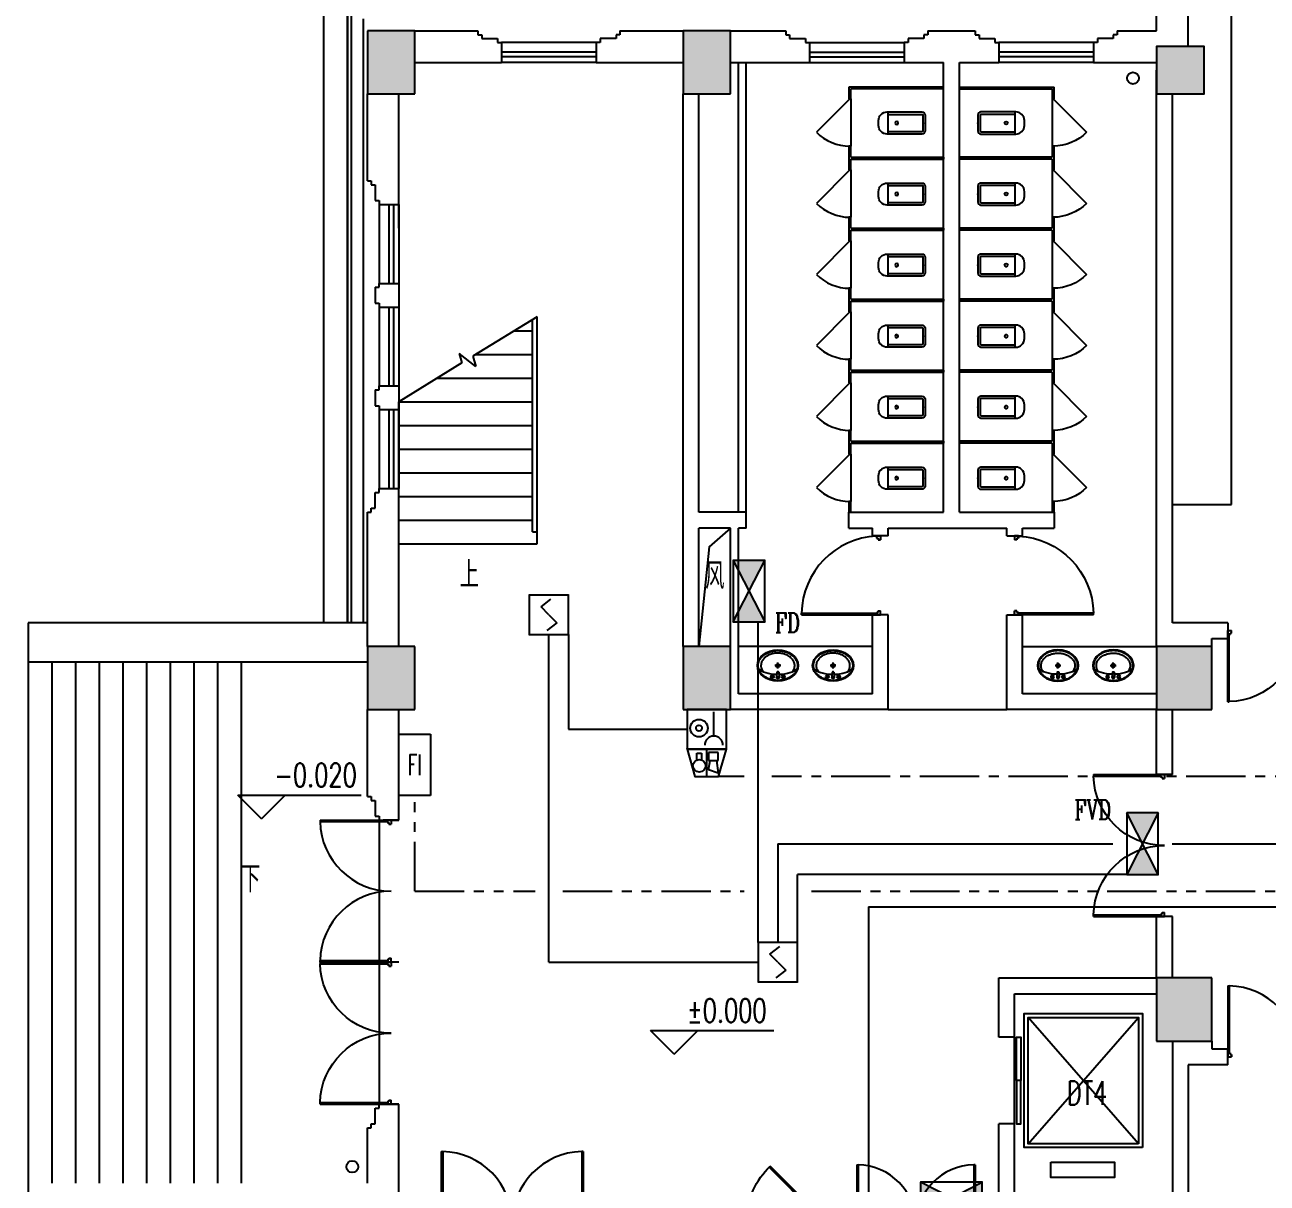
# Model space of a CAD drawing. Extents: x 190999 to 918899, y -200814 to 215286.
# Drawn here: x 206172 to 221912, y 131167 to 145842 of the extents above; entities that cross this region are included whole.
import ezdxf
from ezdxf.enums import TextEntityAlignment as Align

# ---------------------------------------------------------------- set-up
doc = ezdxf.new("R2010")
doc.units = 0
doc.header["$LTSCALE"] = 1000
doc.header["$MEASUREMENT"] = 0
doc.linetypes.add('CENTER2', pattern=[1.125, 0.75, -0.125, 0.125, -0.125])
doc.linetypes.add('PHANTOM2', pattern=[1.25, 0.625, -0.125, 0.125, -0.125, 0.125, -0.125])
for name, color, linetype in [('00-EQUIP', 3, 'Continuous'), ('00-WIRE-4', 6, 'Continuous'), ('A-卫生间', 250, 'Continuous'), ('A-墙线', 2, 'Continuous'), ('A-外包装修', 250, 'Continuous'), ('A-外窗', 145, 'Continuous'), ('A-家具', 250, 'Continuous'), ('A-门', 167, 'Continuous'), ('COLUMN', 2, 'Continuous'), ('DIM_ELEV', 3, 'Continuous'), ('DIM_SYMB', 3, 'Continuous'), ('PUB_HATCH', 250, 'Continuous'), ('PUB_TEXT', 7, 'Continuous'), ('STAIR', 5, 'Continuous'), ('屋面排水', 4, 'Continuous'), ('房间名称', 7, 'Continuous'), ('暖通-风-说明', 3, 'Continuous'), ('洞口线', 165, 'Continuous'), ('雨水管', 151, 'Continuous'), ('雨水管口', 6, 'Continuous')]:
    doc.layers.add(name, color=color, linetype=linetype)
doc.styles.add('_COMPLEX', font='COMPLEX.shx', dxfattribs={"width": 0.5})
doc.styles.add('_TCH_DIM', font='SIMPLEX', dxfattribs={"bigfont": 'GBCBIG'})
doc.styles.add('HZ-ZGBZ', font='romanc.shx', dxfattribs={"width": 0.65})
doc.styles.get("Standard").update_dxf_attribs({"font": 'simhei.ttf'})
doc.styles.add('XXK', font='romans.shx', dxfattribs={"width": 0.75, "bigfont": 'hzf.shx'})
doc.linetypes.add('BIG-DLINE', pattern='A,1,-0.15,["D",XXK,S=0.2,R=0,X=-0.1,Y=-0.09],-0.2', length=1.35)

# ---------------------------------------------------------------- blocks, each defined once
blk = doc.blocks.new('m1800')
at = {"layer": 'A-墙线'}
for p, q in [((-900, -100), (-900, 100)), ((900, -100), (900, 100))]:
    blk.add_line(p, q, dxfattribs=at)
at = {"layer": 'A-门'}
for p, q in [((-900, 900), (-900, 0)), ((-900, 900), (-880, 900)), ((-880, 900), (-880, 50)), ((880, 900), (880, 50)), ((900, 900), (880, 900)), ((900, 900), (900, 0)), ((-900, 50), (-870, 50)), ((-900, 0), (-850, 0)), ((-870, 50), (-870, 30)), ((-870, 30), (-850, 30)), ((-850, 30), (-850, 0)), ((850, 30), (850, 0)), ((870, 30), (850, 30)), ((900, 0), (850, 0)), ((870, 50), (870, 30)), ((900, 50), (870, 50))]:
    blk.add_line(p, q, dxfattribs=at)
for centre, start, end in [((-900, 0), 0, 88.7267), ((900, 0), 91.2733, 180)]:
    blk.add_arc(centre, 900, start, end, dxfattribs=at)
blk = doc.blocks.new('手盆')
at = {"layer": 'A-卫生间'}
for p, q in [((113, 12), (46, 16)), ((160, 0), (235, 0)), ((198, -37), (198, 38)), ((113, -11), (46, -16))]:
    blk.add_line(p, q, dxfattribs=at)
for centre, major_axis, ratio, start_param, end_param in [((198, 0), (0, 259), 0.763797, 3.141593, 9.424778), ((194, 0), (0, 259), 0.413212, 0.351725, 1.519021), ((106, 0), (0, 13.9), 0.9, 3.760941, 5.663837), ((194, 0), (0, 259), 0.413212, 1.620217, 2.789865)]:
    blk.add_ellipse(centre, major_axis=major_axis, ratio=ratio, start_param=start_param, end_param=end_param, dxfattribs=at)
for centre, major_axis in [((46, 0), (0, 15.8)), ((56, 71), (0, 20.6)), ((56, 71), (0, 15.6)), ((198, 0), (0, 23.4)), ((56, -71), (0, 20.6)), ((56, -71), (0, 15.6))]:
    blk.add_ellipse(centre, major_axis=major_axis, ratio=0.9, dxfattribs=at)
for points, knots in [([(198, -249), (204, -249), (211, -249), (228, -246), (239, -243), (260, -236), (270, -231), (290, -218), (299, -211), (317, -194), (325, -185), (340, -164), (347, -153), (360, -129), (365, -116), (374, -90), (378, -76), (383, -48), (385, -34), (387, -5), (387, 9), (385, 38), (383, 52), (377, 80), (373, 94), (364, 120), (358, 133), (345, 156), (338, 167), (323, 187), (314, 197), (296, 213), (287, 220), (267, 232), (257, 237), (236, 244), (225, 247), (204, 249), (193, 249), (171, 247), (161, 245), (140, 237), (129, 232), (110, 221), (100, 213), (82, 197), (74, 188), (58, 168), (51, 157), (38, 133), (32, 121), (23, 95), (19, 81), (13, 53), (11, 39), (9, 10), (9, -4), (10, -33), (12, -47), (18, -75), (21, -89), (30, -115), (36, -128), (48, -152), (55, -163), (70, -184), (78, -193), (96, -210), (105, -218), (125, -230), (135, -235), (156, -243), (167, -246), (184, -249), (191, -249), (198, -249)], [0, 0, 0, 0, 0.105369, 0.105369, 0.278747, 0.278747, 0.452125, 0.452125, 0.625504, 0.625504, 0.798882, 0.798882, 0.97226, 0.97226, 1.145639, 1.145639, 1.319017, 1.319017, 1.492395, 1.492395, 1.665774, 1.665774, 1.839152, 1.839152, 2.01253, 2.01253, 2.185909, 2.185909, 2.359287, 2.359287, 2.532665, 2.532665, 2.706044, 2.706044, 2.879422, 2.879422, 3.0528, 3.0528, 3.226179, 3.226179, 3.399557, 3.399557, 3.572935, 3.572935, 3.746313, 3.746313, 3.919692, 3.919692, 4.09307, 4.09307, 4.266448, 4.266448, 4.439827, 4.439827, 4.613205, 4.613205, 4.786583, 4.786583, 4.959962, 4.959962, 5.13334, 5.13334, 5.306718, 5.306718, 5.480097, 5.480097, 5.653475, 5.653475, 5.826853, 5.826853, 6.000232, 6.000232, 6.17361, 6.17361, 6.283185, 6.283185, 6.283185, 6.283185]), ([(119, -185), (121, -187), (123, -188), (130, -193), (135, -196), (146, -202), (152, -205), (163, -209), (169, -210), (180, -213), (186, -214), (194, -214), (196, -214), (198, -214), (204, -214), (209, -214), (222, -212), (229, -210), (241, -206), (245, -204), (254, -200), (259, -197), (269, -191), (275, -187), (286, -178), (291, -173), (300, -162), (304, -158), (314, -145), (319, -137), (327, -123), (329, -118), (334, -107), (336, -101), (341, -89), (343, -83), (346, -71), (348, -64), (351, -49), (352, -40), (354, -22), (355, -13), (355, 5), (355, 14), (354, 32), (352, 41), (349, 58), (348, 66), (343, 81), (341, 89), (335, 104), (332, 111), (326, 125), (322, 132), (314, 144), (310, 150), (301, 162), (296, 167), (287, 177), (281, 181), (272, 189), (267, 192), (256, 199), (250, 202), (238, 207), (233, 209), (223, 211), (217, 212), (205, 214), (198, 214), (186, 213), (181, 213), (171, 211), (166, 210), (151, 205), (141, 200), (128, 191), (123, 188), (119, 185)], [5.740897, 5.740897, 5.740897, 5.740897, 5.780874, 5.780874, 5.896829, 5.896829, 6.012784, 6.012784, 6.128739, 6.128739, 6.240697, 6.240697, 6.283185, 6.283185, 6.283185, 6.399826, 6.399826, 6.5409, 6.5409, 6.634, 6.634, 6.7271, 6.7271, 6.852188, 6.852188, 6.977276, 6.977276, 7.077377, 7.077377, 7.229977, 7.229977, 7.317389, 7.317389, 7.404801, 7.404801, 7.497094, 7.497094, 7.589386, 7.589386, 7.712334, 7.712334, 7.835281, 7.835281, 7.958228, 7.958228, 8.081175, 8.081175, 8.194983, 8.194983, 8.30879, 8.30879, 8.422598, 8.422598, 8.537599, 8.537599, 8.6526, 8.6526, 8.767602, 8.767602, 8.884432, 8.884432, 8.982435, 8.982435, 9.119467, 9.119467, 9.224191, 9.224191, 9.328914, 9.328914, 9.470087, 9.470087, 9.571187, 9.571187, 9.672288, 9.672288, 9.874489, 9.874489, 9.967059, 9.967059, 9.967059, 9.967059])]:
    blk.add_open_spline(points, degree=3, knots=knots, dxfattribs=at)
blk.add_point((46, 0), dxfattribs=at)
blk = doc.blocks.new('m1000')
at = {"layer": 'A-墙线'}
for p, q in [((0, 0), (0, 200)), ((1000, 0), (1000, 200))]:
    blk.add_line(p, q, dxfattribs=at)
at = {"layer": 'A-门'}
for p, q in [((0, 1100), (0, 100)), ((0, 1100), (20, 1100)), ((20, 1100), (20, 150)), ((0, 150), (30, 150)), ((0, 100), (50, 100)), ((30, 150), (30, 130)), ((30, 130), (50, 130)), ((50, 130), (50, 100)), ((950, 130), (950, 100)), ((970, 130), (950, 130)), ((1000, 100), (950, 100)), ((970, 150), (970, 130)), ((1000, 150), (970, 150)), ((1000, 150), (1000, 100))]:
    blk.add_line(p, q, dxfattribs=at)
blk.add_arc((0, 100), 1000, 2.866, 88.854, dxfattribs=at)
blk = doc.blocks.new('bfm01')
at = {"layer": 'A-墙线'}
for p, q in [((-200, 0), (0, 0)), ((-200, -1000), (0, -1000))]:
    blk.add_line(p, q, dxfattribs=at)
at = {"layer": 'A-门'}
for p, q in [((-200, -1000), (-200, 0)), ((-100, 0), (-100, -50)), ((-70, -50), (-100, -50)), ((-50, -30), (-70, -30)), ((-70, -30), (-70, -50)), ((-64, -44), (-50, -30)), ((-64, -44), (603, -711)), ((-50, 0), (-50, -30)), ((-50, -30), (617, -697)), ((0, 0), (0, -1000)), ((-70, -950), (-100, -950)), ((-100, -1000), (-100, -950)), ((-50, -1000), (-100, -1000)), ((-70, -970), (-70, -950)), ((-50, -970), (-70, -970)), ((-50, -1000), (-50, -970))]:
    blk.add_line(p, q, dxfattribs=at)
blk.add_arc((-100, 0), 1000, 272.866, 315.8103, dxfattribs=at)
blk = doc.blocks.new('_FZH')
blk.add_lwpolyline([(-0.5, -0.5), (0.5, -0.5), (0.5, 0.5), (-0.5, 0.5)], close=True)
at = {"layer": 'PUB_HATCH'}
blk.add_solid([(-0.5, -0.5), (0.5, -0.5), (-0.5, 0.5), (0.5, 0.5)], dxfattribs=at)
blk = doc.blocks.new('$lvtry$00000200')
for p, q in [((-140, -40, 0), (-140, -480, 0)), ((-110, -40, 0), (-110, -470, 0)), ((100, 0, 0), (-100, 0, 0)), ((100, -30, 0), (-100, -30, 0)), ((110, -470, 0), (110, -40, 0)), ((140, -480, 0), (140, -40, 0)), ((140, -470, 0), (-140, -470, 0)), ((-30, -590, 0), (30, -590, 0))]:
    blk.add_line(p, q)
blk.add_circle((0, -359, 0), 20)
for centre, radius, start, end in [((-100, -40, 0), 40, 90, 180), ((-100, -40, 0), 10, 90, 180), ((100, -40, 0), 40, 0, 90), ((100, -40, 0), 10, 0, 90), ((-30, -480, 0), 110, 180, 270), ((30, -480, 0), 110, 270, 0)]:
    blk.add_arc(centre, radius, start, end)
blk.add_point((0, 0))
blk = doc.blocks.new('$DorLib2D$00000114')
at = {"color": 0}
blk.add_line((0.5, 0), (-0.207, 0.707), dxfattribs=at)
blk.add_arc((0.5, 0), 1, 135, 180, dxfattribs=at)
blk = doc.blocks.new('_LINKPT1')
at = {"color": 0}
blk.add_line((0, 0), (0, 0), dxfattribs=at)
blk = doc.blocks.new('3S1KCGW2')
for p, q in [((0.5, 0.5), (-0.5, 0.5)), ((-0.5, 0.5), (-0.5, -0.5)), ((-0.2, 0.2), (0.05, 0.4)), ((0.5, -0.5), (0.5, 0.5)), ((0, 0), (-0.2, 0.2)), ((0, 0), (0.2, -0.2)), ((0.2, -0.2), (-0.05, -0.4)), ((-0.5, -0.5), (0.5, -0.5))]:
    blk.add_line(p, q)
at = {"const_width": 0.04, "flags": 128}
blk.add_lwpolyline([(-0.5, -0.5), (-0.5, 0.5), (0.5, 0.5), (0.5, -0.5)], close=True, dxfattribs=at)
at = {"xscale": 0.002, "yscale": 0.002, "zscale": 0.002}
for p in [(0, 0.5), (-0.5, 0), (0.5, 0), (0, -0.5)]:
    blk.add_blockref('_LINKPT1', p, dxfattribs=at)
at = {"flags": 9}
blk.add_attdef('A', (0, 0), '', height=0.00002, dxfattribs=at)
blk = doc.blocks.new('3T1W6ZCM')
for p, q in [((0.5, 0.5), (-0.5, 0.5)), ((-0.5, 0.5), (-0.5, -0.5)), ((0.5, -0.5), (0.5, 0.5)), ((-0.178, 0.172), (-0.178, -0.443)), ((-0.5, -0.5), (0.5, -0.5))]:
    blk.add_line(p, q)
at = {"const_width": 0.04}
blk.add_lwpolyline([(-0.5, 0.5), (-0.5, -0.5), (0.5, -0.5), (0.5, 0.5)], close=True, dxfattribs=at)
for radius in [0.222, 0.074]:
    blk.add_circle((0.197, -0.03), radius)
blk.add_arc((-0.178, 0.403), 0.231, 180, 0)
at = {"xscale": 0.002, "yscale": 0.002, "zscale": 0.002}
for p in [(0, 0.5), (-0.5, 0), (0.5, 0), (0, -0.5)]:
    blk.add_blockref('_LINKPT1', p, dxfattribs=at)
at = {"flags": 9}
blk.add_attdef('A', (0, 0), '', height=0.00002, dxfattribs=at)
blk = doc.blocks.new('6A2OE7N0')
for p, q in [((-0.3, 0.35), (-0.5, -0.35)), ((0.3, 0.35), (-0.3, 0.35)), ((0, 0.35), (0, -0.35)), ((0.5, -0.35), (0.3, 0.35)), ((-0.246, -0.061), (-0.286, 0.259)), ((-0.286, 0.259), (-0.046, 0.179)), ((-0.046, 0.179), (-0.086, -0.061)), ((-0.286, -0.061), (-0.286, -0.261)), ((-0.046, -0.061), (-0.286, -0.061)), ((-0.286, -0.261), (-0.046, -0.261)), ((-0.046, -0.261), (-0.046, -0.061)), ((0.13, -0.244), (0.13, -0.072)), ((0.25, -0.244), (0.13, -0.244)), ((0.25, -0.072), (0.25, -0.244)), ((-0.5, -0.35), (0.5, -0.35))]:
    blk.add_line(p, q)
at = {"const_width": 0.04, "flags": 128}
blk.add_lwpolyline([(-0.5, -0.35), (-0.3, 0.35), (0.3, 0.35), (0.5, -0.35)], close=True, dxfattribs=at)
blk.add_circle((0.19, 0.076), 0.16)
at = {"xscale": 0.002, "yscale": 0.002, "zscale": 0.002}
for p in [(0, 0.35), (-0.4, 0), (0.4, 0), (0, -0.35)]:
    blk.add_blockref('_LINKPT1', p, dxfattribs=at)
at = {"flags": 9}
blk.add_attdef('A', (0, 0), '', height=0.00002, dxfattribs=at)
blk = doc.blocks.new('6H2KALM6')
for p, q in [((-0.78, 0.4), (0.78, -0.4)), ((0.78, 0.4), (-0.78, -0.4)), ((0.78, 0.4), (-0.78, 0.4)), ((-0.78, 0.4), (-0.78, -0.4)), ((0.78, -0.4), (0.78, 0.4)), ((-0.78, -0.4), (0.78, -0.4))]:
    blk.add_line(p, q)
at = {"const_width": 0.04}
blk.add_lwpolyline([(-0.78, 0.4), (-0.78, -0.4), (0.78, -0.4), (0.78, 0.4)], close=True, dxfattribs=at)
for points in [[(-0.78, 0.4), (0, 0), (-0.78, -0.4)], [(0.78, 0.4), (0, 0), (0.78, -0.4)]]:
    blk.add_solid(points)
at = {"xscale": 0.002, "yscale": 0.002, "zscale": 0.002}
for p in [(0, 0.4), (-0.78, 0), (0.78, 0), (0, -0.4)]:
    blk.add_blockref('_LINKPT1', p, dxfattribs=at)
at = {"flags": 9}
blk.add_attdef('A', (0, 0), '', height=0.00002, dxfattribs=at)
blk = doc.blocks.new('6A2EJEHE')
for p, q in [((0.78, 0.4), (-0.78, 0.4)), ((-0.78, 0.4), (-0.78, -0.4)), ((0.78, -0.4), (0.78, 0.4)), ((-0.78, -0.4), (0.78, -0.4))]:
    blk.add_line(p, q)
at = {"xscale": 0.002, "yscale": 0.002, "zscale": 0.002}
for p in [(0, 0.4), (-0.78, 0), (0.78, 0), (0, -0.4)]:
    blk.add_blockref('_LINKPT1', p, dxfattribs=at)
at = {"style": '_COMPLEX', "width": 0.6, "flags": 8}
blk.add_attdef('$TEXT$', text='', height=0.52, dxfattribs=at).set_placement((0, 0), align=Align.MIDDLE_CENTER)
at = {"flags": 9}
blk.add_attdef('A', (0, 0), '', height=0.00002, dxfattribs=at)

msp = doc.modelspace()

# ---------------------------------------------------------------- hatches: boundary and pattern name
at = {"layer": 'PUB_HATCH'}
for points in [[(211111.6, 145767.4), (210511.6, 145767.4), (210511.6, 144967.4), (211111.6, 144967.4)], [(215111.6, 145767.4), (214511.6, 145767.4), (214511.6, 144967.4), (215111.6, 144967.4)], [(211111.6, 137967.4), (210511.6, 137967.4), (210511.6, 137167.4), (211111.6, 137167.4)], [(215111.6, 137967.4), (214511.6, 137967.4), (214511.6, 137167.4), (215111.6, 137167.4)], [(221211.6, 137967.4), (220511.6, 137967.4), (220511.6, 137167.4), (221211.6, 137167.4)], [(221211.6, 133767.4), (220511.6, 133767.4), (220511.6, 132967.4), (221211.6, 132967.4)]]:
    msp.add_hatch(color=256, dxfattribs=at).paths.add_polyline_path(points)

# ---------------------------------------------------------------- linework, layer by layer
at = {"layer": '00-WIRE-4'}
for p, q in [((215461.6, 134217.4), (215461.6, 138277.4)), ((212811.6, 133967.4), (212811.6, 138117.4)), ((213061.6, 138117.4), (213061.6, 136917.4)), ((213061.6, 136917.4), (214561.6, 136917.4)), ((215711.6, 135467.4), (219957.2, 135467.4)), ((215711.6, 135467.4), (215711.6, 134217.4)), ((220707.2, 135467.4), (223886.6, 135467.4)), ((215961.6, 134217.4), (215961.6, 135077.4)), ((220132.2, 135077.4), (215961.6, 135077.4)), ((212811.6, 133967.4), (215461.6, 133967.4))]:
    msp.add_line(p, q, dxfattribs=at)
at = {"layer": '00-WIRE-4', "linetype": 'CENTER2'}
for p, q in [((215286.6, 136317.4), (214961.6, 136317.4)), ((223886.6, 136317.4), (215636.6, 136317.4))]:
    msp.add_line(p, q, dxfattribs=at)
at = {"layer": '00-WIRE-4', "linetype": 'PHANTOM2'}
for p, q in [((211111.6, 134867.4), (211111.6, 136077.4)), ((211111.6, 134867.4), (212636.6, 134867.4)), ((212986.6, 134867.4), (215286.6, 134867.4)), ((216136.6, 134867.4), (223886.6, 134867.4))]:
    msp.add_line(p, q, dxfattribs=at)
at = {"layer": '00-WIRE-4', "linetype": 'BIG-DLINE'}
for q in [(223886.6, 134667.4), (216861.6, 130567.4)]:
    msp.add_line((216861.6, 134667.4), q, dxfattribs=at)
at = {"layer": 'A-卫生间'}
for p, q in [((215211.6, 139667.4), (215211.6, 145367.4)), ((215311.6, 139667.4), (215311.6, 145367.4)), ((217811.6, 145054.9), (216611.6, 145054.9)), ((216611.6, 145054.9), (216611.6, 144904.9)), ((217811.6, 145029.9), (216636.6, 145029.9)), ((216636.6, 144904.9), (216636.6, 145029.9)), ((217811.6, 145029.9), (217811.6, 145054.9)), ((218011.6, 145054.9), (219211.6, 145054.9)), ((218011.6, 145054.9), (218011.6, 145029.9)), ((218011.6, 145029.9), (219186.6, 145029.9)), ((219186.6, 145029.9), (219186.6, 144904.9)), ((219211.6, 144904.9), (219211.6, 145054.9)), ((216611.6, 144904.9), (216636.6, 144904.9)), ((219186.6, 144904.9), (219211.6, 144904.9)), ((216636.6, 144304.9), (216611.6, 144304.9)), ((216611.6, 144304.9), (216611.6, 144167.4)), ((216636.6, 144167.4), (216636.6, 144304.9)), ((219211.6, 144304.9), (219186.6, 144304.9)), ((219186.6, 144304.9), (219186.6, 144167.4)), ((219211.6, 144167.4), (219211.6, 144304.9)), ((216611.6, 144167.4), (216611.6, 144004.9)), ((216636.6, 144167.4), (217811.6, 144167.4)), ((216636.6, 144142.4), (217811.6, 144142.4)), ((216636.6, 144004.9), (216636.6, 144142.4)), ((217811.6, 144167.4), (217811.6, 144142.4)), ((219186.6, 144167.4), (218011.6, 144167.4)), ((218011.6, 144142.4), (218011.6, 144167.4)), ((219186.6, 144142.4), (218011.6, 144142.4)), ((219186.6, 144142.4), (219186.6, 144004.9)), ((219211.6, 144004.9), (219211.6, 144167.4)), ((216611.6, 144004.9), (216636.6, 144004.9)), ((219186.6, 144004.9), (219211.6, 144004.9)), ((216636.6, 143404.9), (216611.6, 143404.9)), ((216611.6, 143404.9), (216611.6, 143267.4)), ((216636.6, 143267.4), (216636.6, 143404.9)), ((219211.6, 143404.9), (219186.6, 143404.9)), ((219186.6, 143404.9), (219186.6, 143267.4)), ((219211.6, 143267.4), (219211.6, 143404.9)), ((216611.6, 143267.4), (216611.6, 143104.9)), ((216636.6, 143267.4), (217811.6, 143267.4)), ((216636.6, 143242.4), (217811.6, 143242.4)), ((216636.6, 143104.9), (216636.6, 143242.4)), ((217811.6, 143267.4), (217811.6, 143242.4)), ((219186.6, 143267.4), (218011.6, 143267.4)), ((218011.6, 143242.4), (218011.6, 143267.4)), ((219186.6, 143242.4), (218011.6, 143242.4)), ((219186.6, 143242.4), (219186.6, 143104.9)), ((219211.6, 143104.9), (219211.6, 143267.4)), ((216611.6, 143104.9), (216636.6, 143104.9)), ((219186.6, 143104.9), (219211.6, 143104.9)), ((216636.6, 142504.9), (216611.6, 142504.9)), ((216611.6, 142504.9), (216611.6, 142367.4)), ((216636.6, 142367.4), (216636.6, 142504.9)), ((219211.6, 142504.9), (219186.6, 142504.9)), ((219186.6, 142504.9), (219186.6, 142367.4)), ((219211.6, 142367.4), (219211.6, 142504.9)), ((216611.6, 142367.4), (216611.6, 142204.9)), ((216636.6, 142367.4), (217811.6, 142367.4)), ((216636.6, 142342.4), (217811.6, 142342.4)), ((216636.6, 142204.9), (216636.6, 142342.4)), ((217811.6, 142367.4), (217811.6, 142342.4)), ((219186.6, 142367.4), (218011.6, 142367.4)), ((218011.6, 142342.4), (218011.6, 142367.4)), ((219186.6, 142342.4), (218011.6, 142342.4)), ((219186.6, 142342.4), (219186.6, 142204.9)), ((219211.6, 142204.9), (219211.6, 142367.4)), ((216611.6, 142204.9), (216636.6, 142204.9)), ((219186.6, 142204.9), (219211.6, 142204.9)), ((216636.6, 141604.9), (216611.6, 141604.9)), ((216611.6, 141604.9), (216611.6, 141467.4)), ((216636.6, 141467.4), (216636.6, 141604.9)), ((219211.6, 141604.9), (219186.6, 141604.9)), ((219186.6, 141604.9), (219186.6, 141467.4)), ((219211.6, 141467.4), (219211.6, 141604.9)), ((216611.6, 141467.4), (216611.6, 141304.9)), ((216636.6, 141467.4), (217811.6, 141467.4)), ((216636.6, 141442.4), (217811.6, 141442.4)), ((216636.6, 141304.9), (216636.6, 141442.4)), ((217811.6, 141467.4), (217811.6, 141442.4)), ((219186.6, 141467.4), (218011.6, 141467.4)), ((218011.6, 141442.4), (218011.6, 141467.4)), ((219186.6, 141442.4), (218011.6, 141442.4)), ((219186.6, 141442.4), (219186.6, 141304.9)), ((219211.6, 141304.9), (219211.6, 141467.4)), ((216611.6, 141304.9), (216636.6, 141304.9)), ((219186.6, 141304.9), (219211.6, 141304.9)), ((216636.6, 140704.9), (216611.6, 140704.9)), ((216611.6, 140704.9), (216611.6, 140567.4)), ((216611.6, 140567.4), (216611.6, 140404.9)), ((216636.6, 140567.4), (216636.6, 140704.9)), ((216636.6, 140567.4), (217811.6, 140567.4)), ((217811.6, 140567.4), (217811.6, 140542.4)), ((219186.6, 140567.4), (218011.6, 140567.4)), ((218011.6, 140542.4), (218011.6, 140567.4)), ((219211.6, 140704.9), (219186.6, 140704.9)), ((219186.6, 140704.9), (219186.6, 140567.4)), ((219211.6, 140567.4), (219211.6, 140704.9)), ((219211.6, 140404.9), (219211.6, 140567.4)), ((216611.6, 140404.9), (216636.6, 140404.9)), ((216636.6, 140542.4), (217811.6, 140542.4)), ((216636.6, 140404.9), (216636.6, 140542.4)), ((219186.6, 140542.4), (218011.6, 140542.4)), ((219186.6, 140542.4), (219186.6, 140404.9)), ((219186.6, 140404.9), (219211.6, 140404.9)), ((216636.6, 139804.9), (216611.6, 139804.9)), ((216611.6, 139804.9), (216611.6, 139667.4)), ((216636.6, 139667.4), (216636.6, 139804.9)), ((219211.6, 139804.9), (219186.6, 139804.9)), ((219186.6, 139804.9), (219186.6, 139667.4)), ((219211.6, 139667.4), (219211.6, 139804.9)), ((216611.6, 139667.4), (216636.6, 139667.4)), ((219186.6, 139667.4), (219211.6, 139667.4)), ((216911.6, 137967.4), (215211.6, 137967.4)), ((218811.6, 137967.4), (220511.6, 137967.4)), ((217111.6, 137167.4), (218611.6, 137167.4))]:
    msp.add_line(p, q, dxfattribs=at)
at = {"layer": 'A-墙线'}
for p, q in [((220511.6, 145767.4), (220511.6, 146967.4)), ((220911.6, 145567.4), (220911.6, 146967.4)), ((211111.6, 145767.4), (211911.6, 145767.4)), ((211911.6, 145767.4), (211911.6, 145717.4)), ((213711.6, 145767.4), (214511.6, 145767.4)), ((213711.6, 145767.4), (213711.6, 145717.4)), ((215111.6, 145767.4), (215811.6, 145767.4)), ((215811.6, 145767.4), (215811.6, 145717.4)), ((217611.6, 145767.4), (218211.6, 145767.4)), ((217611.6, 145767.4), (217611.6, 145717.4)), ((218211.6, 145767.4), (218211.6, 145717.4)), ((220011.6, 145767.4), (220011.6, 145717.4)), ((220011.6, 145767.4), (220511.6, 145767.4)), ((211911.6, 145717.4), (211961.6, 145717.4)), ((211961.6, 145717.4), (211961.6, 145667.4)), ((211961.6, 145667.4), (212161.6, 145667.4)), ((212161.6, 145667.4), (212161.6, 145617.4)), ((212161.6, 145617.4), (212211.6, 145617.4)), ((212211.6, 145617.4), (212211.6, 145367.4)), ((213461.6, 145617.4), (213411.6, 145617.4)), ((213411.6, 145617.4), (213411.6, 145367.4)), ((213461.6, 145667.4), (213461.6, 145617.4)), ((213661.6, 145667.4), (213461.6, 145667.4)), ((213661.6, 145717.4), (213661.6, 145667.4)), ((213711.6, 145717.4), (213661.6, 145717.4)), ((215811.6, 145717.4), (215861.6, 145717.4)), ((215861.6, 145717.4), (215861.6, 145667.4)), ((215861.6, 145667.4), (216061.6, 145667.4)), ((216061.6, 145667.4), (216061.6, 145617.4)), ((216061.6, 145617.4), (216111.6, 145617.4)), ((216111.6, 145617.4), (216111.6, 145367.4)), ((217361.6, 145617.4), (217311.6, 145617.4)), ((217311.6, 145617.4), (217311.6, 145367.4)), ((217361.6, 145667.4), (217361.6, 145617.4)), ((217561.6, 145667.4), (217361.6, 145667.4)), ((217561.6, 145717.4), (217561.6, 145667.4)), ((217611.6, 145717.4), (217561.6, 145717.4)), ((218211.6, 145717.4), (218261.6, 145717.4)), ((218261.6, 145717.4), (218261.6, 145667.4)), ((218261.6, 145667.4), (218461.6, 145667.4)), ((218461.6, 145667.4), (218461.6, 145617.4)), ((218461.6, 145617.4), (218511.6, 145617.4)), ((218511.6, 145617.4), (218511.6, 145367.4)), ((219761.6, 145617.4), (219711.6, 145617.4)), ((219711.6, 145617.4), (219711.6, 145367.4)), ((219761.6, 145667.4), (219761.6, 145617.4)), ((219961.6, 145667.4), (219761.6, 145667.4)), ((219961.6, 145717.4), (219961.6, 145667.4)), ((220011.6, 145717.4), (219961.6, 145717.4)), ((211111.6, 145367.4), (212211.6, 145367.4)), ((213411.6, 145367.4), (214511.6, 145367.4)), ((215111.6, 145367.4), (216111.6, 145367.4)), ((217311.6, 145367.4), (217811.6, 145367.4)), ((217811.6, 139667.4), (217811.6, 145367.4)), ((218011.6, 139667.4), (218011.6, 145367.4)), ((218011.6, 145367.4), (218511.6, 145367.4)), ((219711.6, 145367.4), (220511.6, 145367.4)), ((220511.6, 137967.4), (220511.6, 145267.4)), ((210511.6, 143867.4), (210511.6, 144967.4)), ((210911.6, 143267.4), (210911.6, 144967.4)), ((214511.6, 137967.4), (214511.6, 144967.4)), ((214711.6, 139667.4), (214711.6, 144967.4)), ((220711.6, 138267.4), (220711.6, 144967.4)), ((210511.6, 143867.4), (210561.6, 143867.4)), ((210561.6, 143867.4), (210561.6, 143817.4)), ((210561.6, 143817.4), (210611.6, 143817.4)), ((210611.6, 143817.4), (210611.6, 143617.4)), ((210611.6, 143617.4), (210661.6, 143617.4)), ((210661.6, 143617.4), (210661.6, 143567.4)), ((210661.6, 143567.4), (210911.6, 143567.4)), ((210611.6, 142517.4), (210611.6, 142317.4)), ((210611.6, 142517.4), (210661.6, 142517.4)), ((210661.6, 142517.4), (210661.6, 142567.4)), ((210661.6, 142567.4), (210911.6, 142567.4)), ((210911.6, 142567.4), (210911.6, 142267.4)), ((210611.6, 142317.4), (210661.6, 142317.4)), ((210661.6, 142317.4), (210661.6, 142267.4)), ((210661.6, 142267.4), (210911.6, 142267.4)), ((210611.6, 141217.4), (210611.6, 141017.4)), ((210611.6, 141217.4), (210661.6, 141217.4)), ((210661.6, 141217.4), (210661.6, 141267.4)), ((210661.6, 141267.4), (210911.6, 141267.4)), ((210911.6, 141267.4), (210911.6, 140967.4)), ((210611.6, 141017.4), (210661.6, 141017.4)), ((210661.6, 141017.4), (210661.6, 140967.4)), ((210661.6, 140967.4), (210911.6, 140967.4)), ((210661.6, 139917.4), (210661.6, 139967.4)), ((210661.6, 139967.4), (210911.6, 139967.4)), ((210911.6, 137967.4), (210911.6, 139967.4)), ((210611.6, 139917.4), (210661.6, 139917.4)), ((210611.6, 139717.4), (210611.6, 139917.4)), ((210511.6, 137967.4), (210511.6, 139667.4)), ((210511.6, 139667.4), (210561.6, 139667.4)), ((210561.6, 139717.4), (210611.6, 139717.4)), ((210561.6, 139667.4), (210561.6, 139717.4)), ((215311.6, 139667.4), (214711.6, 139667.4)), ((215311.6, 139467.4), (215311.6, 139667.4)), ((216611.6, 139467.4), (216611.6, 139667.4)), ((216611.6, 139667.4), (217811.6, 139667.4)), ((218011.6, 139667.4), (219211.6, 139667.4)), ((219211.6, 139667.4), (219211.6, 139467.4)), ((214711.6, 137967.4), (214711.6, 139467.4)), ((215111.6, 139467.4), (214711.6, 139467.4)), ((215111.6, 137367.4), (215111.6, 139467.4)), ((215311.6, 139467.4), (215211.6, 139467.4)), ((215211.6, 137367.4), (215211.6, 139467.4)), ((216611.6, 139467.4), (216911.6, 139467.4)), ((216911.6, 139367.4), (216911.6, 139467.4)), ((217111.6, 139367.4), (217111.6, 139467.4)), ((217111.6, 139467.4), (218611.6, 139467.4)), ((218611.6, 139367.4), (218611.6, 139467.4)), ((218811.6, 139367.4), (218811.6, 139467.4)), ((218811.6, 139467.4), (219211.6, 139467.4)), ((216911.6, 137367.4), (216911.6, 138367.4)), ((217111.6, 137167.4), (217111.6, 138367.4)), ((218611.6, 137167.4), (218611.6, 138367.4)), ((218811.6, 137367.4), (218811.6, 138367.4)), ((221411.6, 138267.4), (220711.6, 138267.4)), ((221211.6, 138067.4), (221411.6, 138067.4)), ((221211.6, 137967.4), (221211.6, 138067.4)), ((216911.6, 137367.4), (215211.6, 137367.4)), ((220511.6, 137367.4), (218811.6, 137367.4)), ((210511.6, 136067.4), (210511.6, 137167.4)), ((210911.6, 135767.4), (210911.6, 137167.4)), ((217111.6, 137167.4), (215111.6, 137167.4)), ((220511.6, 137167.4), (218611.6, 137167.4)), ((220511.6, 136345.5), (220511.6, 137167.4)), ((220711.6, 136345.5), (220711.6, 137167.4)), ((210511.6, 136067.4), (210561.6, 136067.4)), ((210561.6, 136067.4), (210561.6, 136017.4)), ((210561.6, 136017.4), (210611.6, 136017.4)), ((210611.6, 136017.4), (210611.6, 135817.4)), ((210611.6, 135817.4), (210661.6, 135817.4)), ((210661.6, 135817.4), (210661.6, 135767.4)), ((210661.6, 135767.4), (210911.6, 135767.4)), ((220511.6, 133767.4), (220511.6, 134545.5)), ((220711.6, 133767.4), (220711.6, 134545.5)), ((218511.6, 133017.4), (218511.6, 133767.4)), ((218511.6, 133767.4), (220511.6, 133767.4)), ((218711.6, 133567.4), (220511.6, 133567.4)), ((218711.6, 133017.4), (218711.6, 133567.4)), ((218711.6, 133017.4), (218511.6, 133017.4)), ((220711.6, 132967.4), (220711.6, 130767.4)), ((221211.6, 132967.4), (221211.6, 132867.4)), ((221211.6, 132867.4), (221411.6, 132867.4)), ((220911.6, 132667.4), (220911.6, 123967.4)), ((221411.6, 132667.4), (220911.6, 132667.4)), ((210611.6, 132117.4), (210661.6, 132117.4)), ((210611.6, 131917.4), (210611.6, 132117.4)), ((210661.6, 132117.4), (210661.6, 132167.4)), ((210661.6, 132167.4), (210911.6, 132167.4)), ((210911.6, 130767.4), (210911.6, 132167.4)), ((210561.6, 131917.4), (210611.6, 131917.4)), ((210561.6, 131867.4), (210561.6, 131917.4)), ((218711.6, 131917.4), (218511.6, 131917.4)), ((218511.6, 130767.4), (218511.6, 131917.4)), ((218711.6, 130767.4), (218711.6, 131917.4)), ((210511.6, 131167.4), (210511.6, 131867.4)), ((210511.6, 131867.4), (210561.6, 131867.4))]:
    msp.add_line(p, q, dxfattribs=at)
at = {"layer": 'A-外包装修'}
for p, q in [((210261.6, 138267.4), (210261.6, 146117.4)), ((210311.6, 138267.4), (210311.6, 146067.4)), ((210461.6, 138267.4), (210461.6, 145917.4))]:
    msp.add_line(p, q, dxfattribs=at)
at = {"layer": 'A-外窗'}
for p, q in [((213411.6, 145617.4), (212211.6, 145617.4)), ((216111.6, 145617.4), (217311.6, 145617.4)), ((219711.6, 145617.4), (218511.6, 145617.4)), ((213411.6, 145497.4), (212211.6, 145497.4)), ((216111.6, 145497.4), (217311.6, 145497.4)), ((219711.6, 145497.4), (218511.6, 145497.4)), ((213411.6, 145437.4), (212211.6, 145437.4)), ((213411.6, 145367.4), (212211.6, 145367.4)), ((216111.6, 145437.4), (217311.6, 145437.4)), ((216111.6, 145367.4), (217311.6, 145367.4)), ((219711.6, 145437.4), (218511.6, 145437.4)), ((219711.6, 145367.4), (218511.6, 145367.4)), ((210661.6, 143567.4), (210661.6, 142567.4)), ((210781.6, 143567.4), (210781.6, 142567.4)), ((210841.6, 143567.4), (210841.6, 142567.4)), ((210911.6, 143567.4), (210911.6, 142567.4)), ((210661.6, 142267.4), (210661.6, 141267.4)), ((210781.6, 142267.4), (210781.6, 141267.4)), ((210841.6, 142267.4), (210841.6, 141267.4)), ((210911.6, 142267.4), (210911.6, 141267.4)), ((210661.6, 140967.4), (210661.6, 139967.4)), ((210781.6, 140967.4), (210781.6, 139967.4)), ((210841.6, 140967.4), (210841.6, 139967.4)), ((210911.6, 140967.4), (210911.6, 139967.4))]:
    msp.add_line(p, q, dxfattribs=at)
at = {"layer": 'A-家具'}
for p, q in [((221461.6, 139767.4), (221461.6, 146967.4)), ((220711.6, 139767.4), (221461.6, 139767.4))]:
    msp.add_line(p, q, dxfattribs=at)
at = {"layer": 'A-门'}
for p, q in [((216636.6, 144904.9), (216636.6, 144304.9)), ((219186.6, 144904.9), (219186.6, 144304.9)), ((216636.6, 144004.9), (216636.6, 143404.9)), ((219186.6, 144004.9), (219186.6, 143404.9)), ((216636.6, 143104.9), (216636.6, 142504.9)), ((219186.6, 143104.9), (219186.6, 142504.9)), ((216636.6, 142204.9), (216636.6, 141604.9)), ((219186.6, 142204.9), (219186.6, 141604.9)), ((216636.6, 141304.9), (216636.6, 140704.9)), ((219186.6, 141304.9), (219186.6, 140704.9)), ((216636.6, 140404.9), (216636.6, 139804.9)), ((219186.6, 140404.9), (219186.6, 139804.9)), ((210661.6, 135767.4), (210661.6, 132167.4)), ((218711.6, 131917.4), (218711.6, 133017.4))]:
    msp.add_line(p, q, dxfattribs=at)
for points in [[(218734.1, 132467.4), (218734.1, 133017.4), (218789.3, 133017.4), (218789.3, 132467.4)], [(218734.1, 132467.4), (218734.1, 131917.4), (218789.3, 131917.4), (218789.3, 132467.4)]]:
    msp.add_lwpolyline(points, close=True, dxfattribs=at)
at = {"layer": 'COLUMN'}
for p, q in [((211111.6, 145767.4), (210511.6, 145767.4)), ((210511.6, 145767.4), (210511.6, 144967.4)), ((211111.6, 144967.4), (211111.6, 145767.4)), ((215111.6, 145767.4), (214511.6, 145767.4)), ((214511.6, 145767.4), (214511.6, 144967.4)), ((215111.6, 144967.4), (215111.6, 145767.4)), ((210511.6, 144967.4), (211111.6, 144967.4)), ((214511.6, 144967.4), (215111.6, 144967.4)), ((211111.6, 137967.4), (210511.6, 137967.4)), ((210511.6, 137967.4), (210511.6, 137167.4)), ((211111.6, 137167.4), (211111.6, 137967.4)), ((215111.6, 137967.4), (214511.6, 137967.4)), ((214511.6, 137967.4), (214511.6, 137167.4)), ((215111.6, 137167.4), (215111.6, 137967.4)), ((221211.6, 137967.4), (220511.6, 137967.4)), ((220511.6, 137967.4), (220511.6, 137167.4)), ((221211.6, 137167.4), (221211.6, 137967.4)), ((210511.6, 137167.4), (211111.6, 137167.4)), ((214511.6, 137167.4), (215111.6, 137167.4)), ((220511.6, 137167.4), (221211.6, 137167.4)), ((221211.6, 133767.4), (220511.6, 133767.4)), ((220511.6, 133767.4), (220511.6, 132967.4)), ((221211.6, 132967.4), (221211.6, 133767.4)), ((220511.6, 132967.4), (221211.6, 132967.4))]:
    msp.add_line(p, q, dxfattribs=at)
at = {"layer": 'DIM_ELEV'}
for p, q in [((209168.8, 135784.1), (208868.8, 136084.1)), ((208868.8, 136084.1), (210433.8, 136084.1)), ((209168.8, 135784.1), (209468.8, 136084.1)), ((214397, 132799.7), (214097, 133099.7)), ((214097, 133099.7), (215662, 133099.7)), ((214397, 132799.7), (214697, 133099.7))]:
    msp.add_line(p, q, dxfattribs=at)
at = {"layer": 'DIM_SYMB'}
for points in [[(211786.6, 139267.4, 0, 0, 0), (211786.6, 141117.4, 80, 0, 0), (211786.6, 141417.4, 0, 0, 0)], [(211786.6, 139267.4, 0, 0, 0), (211786.6, 141117.4, 80, 0, 0), (211786.6, 141417.4, 0, 0, 0)], [(208911.6, 134467.4, 0, 0, 0), (206511.6, 134467.4, 80, 0, 0), (206211.6, 134467.4, 0, 0, 0)]]:
    msp.add_lwpolyline(points, format="xyseb", dxfattribs=at)
at = {"layer": 'STAIR'}
for p, q in [((212661.6, 142145.1), (211846.1, 141642.9)), ((212661.6, 139417.4), (212661.6, 142145.1)), ((212661.6, 139417.4), (212661.6, 142145.1)), ((212601.6, 139417.4), (212601.6, 142108.1)), ((212373, 141967.4), (212601.6, 141967.4)), ((211884.8, 141513.5), (211673.9, 141680.5)), ((211673.9, 141680.5), (211710.1, 141559.1)), ((211677.8, 141667.4), (211690.5, 141667.4)), ((211885.9, 141667.4), (212601.6, 141667.4)), ((211710.1, 141559.1), (210911.6, 141067.4)), ((211846.1, 141642.9), (211884.8, 141513.5)), ((211398.8, 141367.4), (212601.6, 141367.4)), ((210911.6, 141067.4), (212601.6, 141067.4)), ((210911.6, 139267.4), (210911.6, 141067.4)), ((210911.6, 140767.4), (212601.6, 140767.4)), ((210911.6, 140467.4), (212601.6, 140467.4)), ((210911.6, 140167.4), (212601.6, 140167.4)), ((210911.6, 139867.4), (212601.6, 139867.4)), ((210911.6, 139567.4), (212601.6, 139567.4)), ((212601.6, 139417.4), (212661.6, 139417.4)), ((212661.6, 139267.4), (212661.6, 139417.4)), ((210911.6, 139267.4), (212661.6, 139267.4)), ((206211.6, 138267.4), (206211.6, 127928.4)), ((210511.6, 138267.4), (206211.6, 138267.4)), ((210511.6, 137767.4), (206211.6, 137767.4)), ((206511.6, 137767.4), (206511.6, 131167.4)), ((206811.6, 137767.4), (206811.6, 131167.4)), ((207111.6, 137767.4), (207111.6, 131167.4)), ((207411.6, 137767.4), (207411.6, 131167.4)), ((207711.6, 137767.4), (207711.6, 131167.4)), ((208011.6, 137767.4), (208011.6, 131167.4)), ((208311.6, 137767.4), (208311.6, 131167.4)), ((208611.6, 137767.4), (208611.6, 131167.4)), ((208911.6, 137767.4), (208911.6, 131167.4)), ((220282.7, 131667.4), (218882.7, 133267.4)), ((218882.7, 131667.4), (220282.7, 133267.4))]:
    msp.add_line(p, q, dxfattribs=at)
for points in [[(220332.7, 131617.4), (218832.7, 131617.4), (218832.7, 133317.4), (220332.7, 133317.4)], [(220282.7, 131667.4), (218882.7, 131667.4), (218882.7, 133267.4), (220282.7, 133267.4)], [(219169.4, 131432.5), (219978.8, 131432.5), (219978.8, 131239.3), (219169.4, 131239.3)]]:
    msp.add_lwpolyline(points, close=True, dxfattribs=at)
at = {"layer": '屋面排水'}
msp.add_lwpolyline([(219611.6, 150239.9), (219611.6, 149737.4), (219241.6, 149737.4), (219241.6, 146117.4), (210261.6, 146117.4), (210261.6, 138267.4), (209961.6, 138267.4), (209961.6, 146417.4), (218941.6, 146417.4), (218941.6, 150037.4), (219311.6, 150037.4), (219311.6, 150239.9)], dxfattribs=at)
at = {"layer": '洞口线'}
msp.add_lwpolyline([(215111.6, 139467.4), (214843.4, 139227.3), (214711.6, 137967.4)], dxfattribs=at)
at = {"layer": '雨水管'}
msp.add_circle((220211.6, 145167.4), 75, dxfattribs=at)
at = {"layer": '雨水管口'}
msp.add_circle((210320, 131375.4), 75, dxfattribs=at)

# ---------------------------------------------------------------- block references
at = {"rotation": 90}
for p in [(215711.6, 137527.4), (216411.6, 137527.4)]:
    msp.add_blockref('手盆', p, dxfattribs=at)
at = {"xscale": -1, "rotation": 270}
for p in [(219261.6, 137527.4), (219961.6, 137527.4)]:
    msp.add_blockref('手盆', p, dxfattribs=at)
at = {"layer": '00-EQUIP', "xscale": 500, "yscale": 500, "zscale": 500}
for name, p, rotation in [('6H2KALM6', (215345.9, 138667.4), 90), ('3S1KCGW2', (212811.6, 138367.4), 180), ('3T1W6ZCM', (214811.6, 136917.4), 180), ('6A2OE7N0', (214811.6, 136492.4), 180), ('6H2KALM6', (220332.2, 135467.4), 270), ('3S1KCGW2', (215711.6, 133967.4), 180), ('6H2KALM6', (217911.6, 130981.8), 180)]:
    msp.add_blockref(name, p, dxfattribs=dict(at, rotation=rotation))
at = {"layer": '00-EQUIP'}
ref = msp.add_blockref('6A2EJEHE', (211111.6, 136467.4), dxfattribs=dict(at, xscale=-500, yscale=500, zscale=500, rotation=90))
ref.add_attrib('$TEXT$', 'FI', dxfattribs={"layer": '0', "height": 260, "style": '_COMPLEX', "width": 0.6, "flags": 8}).set_placement((211111.6, 136467.4), align=Align.MIDDLE_CENTER)
at = {"layer": 'A-卫生间', "yscale": -0.9999999999999998, "rotation": 90.00000000106468}
for p in [(217577.3, 144598.6, 0), (217577.3, 143698.6, 0), (217577.3, 142798.6, 0), (217577.3, 141898.6, 0), (217577.3, 140998.6, 0), (217577.3, 140098.6, 0)]:
    msp.add_blockref('$lvtry$00000200', p, dxfattribs=at)
at = {"layer": 'A-卫生间', "rotation": 89.99999999893537}
for p in [(218246, 144598.6, 0), (218246, 143698.6, 0), (218246, 142798.6, 0), (218246, 141898.6, 0), (218246, 140998.6, 0), (218246, 140098.6, 0)]:
    msp.add_blockref('$lvtry$00000200', p, dxfattribs=at)
at = {"layer": 'A-门', "xscale": -600, "zscale": 25, "rotation": 270}
for p, yscale in [((216624.1, 144604.9), -600), ((219199.1, 144604.9), 600), ((216624.1, 143704.9), -600), ((219199.1, 143704.9), 600), ((216624.1, 142804.9), -600), ((219199.1, 142804.9), 600), ((216624.1, 141904.9), -600), ((219199.1, 141904.9), 600), ((216624.1, 141004.9), -600), ((219199.1, 141004.9), 600), ((216624.1, 140104.9), -600), ((219199.1, 140104.9), 600)]:
    msp.add_blockref('$DorLib2D$00000114', p, dxfattribs=dict(at, yscale=yscale))
at = {"layer": 'A-门', "rotation": 90}
for name, p in [('m1000', (217111.6, 138367.4)), ('m1800', (210811.6, 134867.4))]:
    msp.add_blockref(name, p, dxfattribs=at)
at = {"layer": 'A-门', "xscale": -1}
for name, p, rotation in [('m1000', (218611.6, 138367.4), 270), ('m1800', (222311.6, 138167.4), 180), ('m1800', (220611.6, 135445.5), 90), ('m1800', (210811.6, 133067.4), 90), ('bfm01', (216311.6, 130767.4), 270)]:
    msp.add_blockref(name, p, dxfattribs=dict(at, rotation=rotation))
at = {"layer": 'A-门'}
for p in [(222311.6, 132767.4), (212347.2, 130667.4)]:
    msp.add_blockref('m1800', p, dxfattribs=at)
at = {"layer": 'A-门', "xscale": 0.8333333332557231, "yscale": 0.8333333332557231, "zscale": 0.8333333333333334}
msp.add_blockref('m1800', (217461.6, 130650.7), dxfattribs=at)
at = {"layer": 'COLUMN', "xscale": 600, "yscale": 600, "zscale": 600}
msp.add_blockref('_FZH', (220811.6, 145267.4), dxfattribs=at)

# ---------------------------------------------------------------- texts
at = {"layer": 'PUB_TEXT', "style": '_TCH_DIM'}
for s, p in [('上', (211682.4, 138707.4)), ('上', (211682.4, 138707.4)), ('下', (208911.6, 134853.1))]:
    msp.add_text(s, height=337.6, dxfattribs=at).set_placement(p)
at = {"layer": 'PUB_TEXT', "style": '_TCH_DIM', "width": 0.705882}
for s, p in [('-0.020', (209333.8, 136189)), ('%%P0.000', (214562, 133204.5))]:
    msp.add_text(s, height=297.5, dxfattribs=at).set_placement(p)
at = {"layer": '房间名称', "style": '_TCH_DIM'}
msp.add_text('风', height=337.6, dxfattribs=at).set_placement((214792.3, 138693.2))
at = {"layer": '房间名称', "style": '_TCH_DIM', "width": 0.705882}
msp.add_text('DT4', height=297.5, dxfattribs=at).set_placement((219374, 132161.1))
at = {"layer": '暖通-风-说明', "style": 'HZ-ZGBZ', "width": 0.7}
for s, p in [('FD', (215676.5, 138143.1)), ('FVD', (219469.4, 135773.9))]:
    msp.add_text(s, height=250, dxfattribs=at).set_placement(p)

doc.saveas('drawing.dxf')
